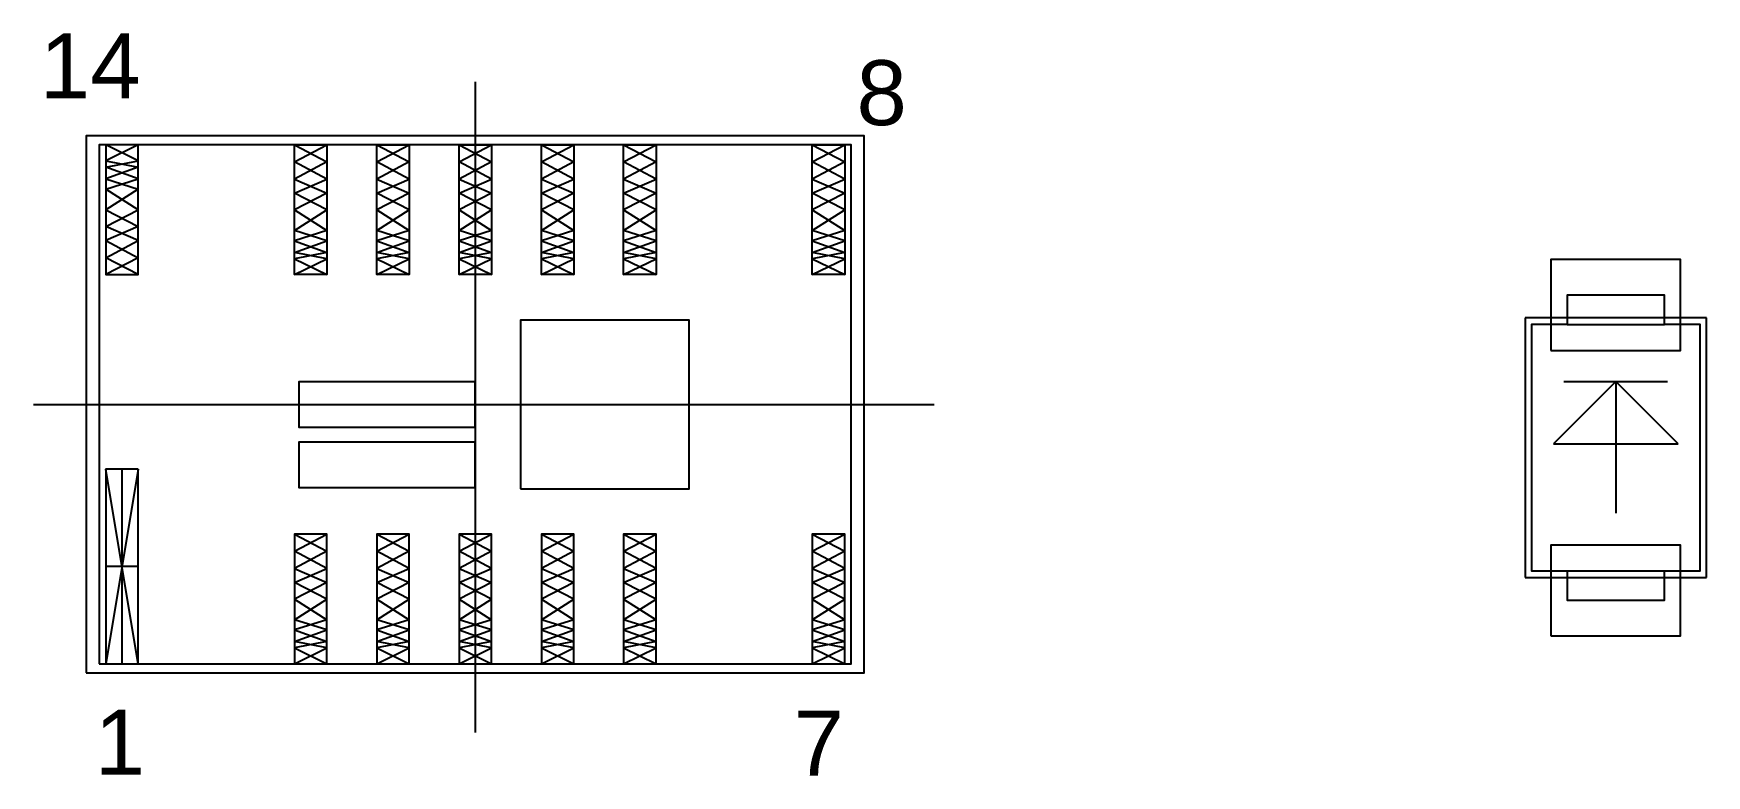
# Model space of a CAD drawing. Header units: millimetres. Extents: x -2 to 53, y 0 to 132.
# Drawn here: x 27.19 to 53, y 121.03 to 132.46 of the extents above.
import ezdxf

# ---------------------------------------------------------------- set-up
doc = ezdxf.new("R2010")
doc.units = ezdxf.units.MM
doc.layers.add('assemble', color=45, linetype='Continuous')
doc.layers.add('st', color=50, linetype='Continuous')
doc.styles.add('small', font='', dxfattribs={"height": 1})
doc.styles.get('small').set_extended_font_data('Source Code Pro')

msp = doc.modelspace()

# ---------------------------------------------------------------- hatches: boundary and pattern name
at = {"layer": 'st'}
h = msp.add_hatch(dxfattribs=at)
h.set_pattern_fill('ANGLE', color=256)
h.set_pattern_definition([(0, (51.6, 126.0776), (0, 6.985), [5.08, -1.905]), (90, (51.6, 126.0776), (-6.985, 4e-16), [5.08, -1.905])])
h.paths.add_polyline_path([(51.6, 127.099), (50.637, 126.136), (51.6, 126.136)])
h.paths.add_polyline_path([(51.6, 127.099), (51.6, 126.136), (52.562, 126.136)])

# ---------------------------------------------------------------- linework, layer by layer
at = {"ltscale": 0.1}
for p, q in [((34.004, 131.719), (34.004, 121.688)), ((27.189, 126.746), (41.086, 126.746))]:
    msp.add_line(p, q, dxfattribs=at)
for points in [[(50.6, 127.578), (52.6, 127.578), (52.6, 128.978), (50.6, 128.978)], [(50.6, 123.178), (52.6, 123.178), (52.6, 124.578), (50.6, 124.578)]]:
    msp.add_lwpolyline(points, close=True)
at = {"layer": 'assemble', "ltscale": 0.1}
for p, q in [((28.804, 130.501), (28.304, 130.746)), ((28.804, 130.746), (28.304, 130.501)), ((31.214, 130.746), (31.714, 130.485)), ((31.214, 130.485), (31.714, 130.746)), ((32.484, 130.746), (32.984, 130.485)), ((32.484, 130.485), (32.984, 130.746)), ((33.754, 130.746), (34.254, 130.485)), ((33.754, 130.485), (34.254, 130.746)), ((35.024, 130.746), (35.524, 130.485)), ((35.024, 130.485), (35.524, 130.746)), ((36.294, 130.746), (36.794, 130.485)), ((36.294, 130.485), (36.794, 130.746)), ((39.204, 130.746), (39.704, 130.485)), ((39.204, 130.485), (39.704, 130.746)), ((28.304, 130.402), (28.804, 130.501)), ((28.304, 130.501), (28.804, 130.402)), ((28.804, 130.222), (28.304, 130.402)), ((28.804, 130.402), (28.304, 130.222)), ((31.714, 130.485), (31.214, 130.217)), ((31.714, 130.217), (31.214, 130.485)), ((32.984, 130.485), (32.484, 130.217)), ((32.984, 130.217), (32.484, 130.485)), ((34.254, 130.485), (33.754, 130.217)), ((34.254, 130.217), (33.754, 130.485)), ((35.524, 130.485), (35.024, 130.217)), ((35.524, 130.217), (35.024, 130.485)), ((36.794, 130.485), (36.294, 130.217)), ((36.794, 130.217), (36.294, 130.485)), ((39.704, 130.485), (39.204, 130.217)), ((39.704, 130.217), (39.204, 130.485)), ((28.304, 130.065), (28.804, 130.222)), ((28.304, 130.222), (28.804, 130.065)), ((31.214, 130.217), (31.714, 130.002)), ((31.214, 130.002), (31.714, 130.217)), ((32.484, 130.217), (32.984, 130.002)), ((32.484, 130.002), (32.984, 130.217)), ((33.754, 130.217), (34.254, 130.002)), ((33.754, 130.002), (34.254, 130.217)), ((35.024, 130.217), (35.524, 130.002)), ((35.024, 130.002), (35.524, 130.217)), ((36.294, 130.217), (36.794, 130.002)), ((36.294, 130.002), (36.794, 130.217)), ((39.204, 130.217), (39.704, 130.002)), ((39.204, 130.002), (39.704, 130.217)), ((28.804, 129.746), (28.304, 130.065)), ((28.804, 130.065), (28.304, 129.746)), ((31.714, 130.002), (31.214, 129.746)), ((31.714, 129.746), (31.214, 130.002)), ((32.984, 130.002), (32.484, 129.746)), ((32.984, 129.746), (32.484, 130.002)), ((34.254, 130.002), (33.754, 129.746)), ((34.254, 129.746), (33.754, 130.002)), ((35.524, 130.002), (35.024, 129.746)), ((35.524, 129.746), (35.024, 130.002)), ((36.794, 130.002), (36.294, 129.746)), ((36.794, 129.746), (36.294, 130.002)), ((39.704, 130.002), (39.204, 129.746)), ((39.704, 129.746), (39.204, 130.002)), ((28.304, 129.49), (28.804, 129.746)), ((28.304, 129.746), (28.804, 129.49)), ((31.214, 129.746), (31.714, 129.427)), ((31.214, 129.427), (31.714, 129.746)), ((32.484, 129.746), (32.984, 129.427)), ((32.484, 129.427), (32.984, 129.746)), ((33.754, 129.746), (34.254, 129.427)), ((33.754, 129.427), (34.254, 129.746)), ((35.024, 129.746), (35.524, 129.427)), ((35.024, 129.427), (35.524, 129.746)), ((36.294, 129.746), (36.794, 129.427)), ((36.294, 129.427), (36.794, 129.746)), ((39.204, 129.746), (39.704, 129.427)), ((39.204, 129.427), (39.704, 129.746)), ((28.804, 129.274), (28.304, 129.49)), ((28.804, 129.49), (28.304, 129.274)), ((31.714, 129.427), (31.214, 129.27)), ((31.714, 129.27), (31.214, 129.427)), ((32.984, 129.427), (32.484, 129.27)), ((32.984, 129.27), (32.484, 129.427)), ((34.254, 129.427), (33.754, 129.27)), ((34.254, 129.27), (33.754, 129.427)), ((35.524, 129.427), (35.024, 129.27)), ((35.524, 129.27), (35.024, 129.427)), ((36.794, 129.427), (36.294, 129.27)), ((36.794, 129.27), (36.294, 129.427)), ((39.704, 129.427), (39.204, 129.27)), ((39.704, 129.27), (39.204, 129.427)), ((28.304, 129.007), (28.804, 129.274)), ((28.304, 129.274), (28.804, 129.007)), ((31.214, 129.27), (31.714, 129.089)), ((31.214, 129.089), (31.714, 129.27)), ((31.714, 129.089), (31.214, 128.991)), ((31.714, 128.991), (31.214, 129.089)), ((32.484, 129.27), (32.984, 129.089)), ((32.484, 129.089), (32.984, 129.27)), ((32.984, 129.089), (32.484, 128.991)), ((32.984, 128.991), (32.484, 129.089)), ((33.754, 129.27), (34.254, 129.089)), ((33.754, 129.089), (34.254, 129.27)), ((34.254, 129.089), (33.754, 128.991)), ((34.254, 128.991), (33.754, 129.089)), ((35.024, 129.27), (35.524, 129.089)), ((35.024, 129.089), (35.524, 129.27)), ((35.524, 129.089), (35.024, 128.991)), ((35.524, 128.991), (35.024, 129.089)), ((36.294, 129.27), (36.794, 129.089)), ((36.294, 129.089), (36.794, 129.27)), ((36.794, 129.089), (36.294, 128.991)), ((36.794, 128.991), (36.294, 129.089)), ((39.204, 129.27), (39.704, 129.089)), ((39.204, 129.089), (39.704, 129.27)), ((39.704, 129.089), (39.204, 128.991)), ((39.704, 128.991), (39.204, 129.089)), ((28.804, 128.746), (28.304, 129.007)), ((28.804, 129.007), (28.304, 128.746)), ((31.214, 128.991), (31.714, 128.746)), ((31.214, 128.746), (31.714, 128.991)), ((32.484, 128.991), (32.984, 128.746)), ((32.484, 128.746), (32.984, 128.991)), ((33.754, 128.991), (34.254, 128.746)), ((33.754, 128.746), (34.254, 128.991)), ((35.024, 128.991), (35.524, 128.746)), ((35.024, 128.746), (35.524, 128.991)), ((36.294, 128.991), (36.794, 128.746)), ((36.294, 128.746), (36.794, 128.991)), ((39.204, 128.991), (39.704, 128.746)), ((39.204, 128.746), (39.704, 128.991)), ((28.804, 122.746), (28.304, 125.746)), ((28.804, 125.746), (28.304, 122.746)), ((28.554, 125.746), (28.554, 122.746)), ((31.214, 124.746), (31.714, 124.485)), ((31.214, 124.485), (31.714, 124.746)), ((32.484, 124.746), (32.984, 124.485)), ((32.484, 124.485), (32.984, 124.746)), ((33.754, 124.746), (34.254, 124.485)), ((33.754, 124.485), (34.254, 124.746)), ((35.024, 124.746), (35.524, 124.485)), ((35.024, 124.485), (35.524, 124.746)), ((36.294, 124.746), (36.794, 124.485)), ((36.294, 124.485), (36.794, 124.746)), ((39.204, 124.746), (39.704, 124.485)), ((39.204, 124.485), (39.704, 124.746)), ((31.714, 124.485), (31.214, 124.217)), ((31.714, 124.217), (31.214, 124.485)), ((32.984, 124.485), (32.484, 124.217)), ((32.984, 124.217), (32.484, 124.485)), ((34.254, 124.485), (33.754, 124.217)), ((34.254, 124.217), (33.754, 124.485)), ((35.524, 124.485), (35.024, 124.217)), ((35.524, 124.217), (35.024, 124.485)), ((36.794, 124.485), (36.294, 124.217)), ((36.794, 124.217), (36.294, 124.485)), ((39.704, 124.485), (39.204, 124.217)), ((39.704, 124.217), (39.204, 124.485)), ((28.804, 124.246), (28.304, 124.246)), ((31.214, 124.217), (31.714, 124.002)), ((31.214, 124.002), (31.714, 124.217)), ((32.484, 124.217), (32.984, 124.002)), ((32.484, 124.002), (32.984, 124.217)), ((33.754, 124.217), (34.254, 124.002)), ((33.754, 124.002), (34.254, 124.217)), ((35.024, 124.217), (35.524, 124.002)), ((35.024, 124.002), (35.524, 124.217)), ((36.294, 124.217), (36.794, 124.002)), ((36.294, 124.002), (36.794, 124.217)), ((39.204, 124.217), (39.704, 124.002)), ((39.204, 124.002), (39.704, 124.217)), ((31.714, 124.002), (31.214, 123.746)), ((31.714, 123.746), (31.214, 124.002)), ((32.984, 124.002), (32.484, 123.746)), ((32.984, 123.746), (32.484, 124.002)), ((34.254, 124.002), (33.754, 123.746)), ((34.254, 123.746), (33.754, 124.002)), ((35.524, 124.002), (35.024, 123.746)), ((35.524, 123.746), (35.024, 124.002)), ((36.794, 124.002), (36.294, 123.746)), ((36.794, 123.746), (36.294, 124.002)), ((39.704, 124.002), (39.204, 123.746)), ((39.704, 123.746), (39.204, 124.002)), ((31.214, 123.746), (31.714, 123.427)), ((31.214, 123.427), (31.714, 123.746)), ((32.484, 123.746), (32.984, 123.427)), ((32.484, 123.427), (32.984, 123.746)), ((33.754, 123.746), (34.254, 123.427)), ((33.754, 123.427), (34.254, 123.746)), ((35.024, 123.746), (35.524, 123.427)), ((35.024, 123.427), (35.524, 123.746)), ((36.294, 123.746), (36.794, 123.427)), ((36.294, 123.427), (36.794, 123.746)), ((39.204, 123.746), (39.704, 123.427)), ((39.204, 123.427), (39.704, 123.746)), ((31.714, 123.427), (31.214, 123.27)), ((31.714, 123.27), (31.214, 123.427)), ((32.984, 123.427), (32.484, 123.27)), ((32.984, 123.27), (32.484, 123.427)), ((34.254, 123.427), (33.754, 123.27)), ((34.254, 123.27), (33.754, 123.427)), ((35.524, 123.427), (35.024, 123.27)), ((35.524, 123.27), (35.024, 123.427)), ((36.794, 123.427), (36.294, 123.27)), ((36.794, 123.27), (36.294, 123.427)), ((39.704, 123.427), (39.204, 123.27)), ((39.704, 123.27), (39.204, 123.427)), ((31.214, 123.27), (31.714, 123.089)), ((31.214, 123.089), (31.714, 123.27)), ((32.484, 123.27), (32.984, 123.089)), ((32.484, 123.089), (32.984, 123.27)), ((33.754, 123.27), (34.254, 123.089)), ((33.754, 123.089), (34.254, 123.27)), ((35.024, 123.27), (35.524, 123.089)), ((35.024, 123.089), (35.524, 123.27)), ((36.294, 123.27), (36.794, 123.089)), ((36.294, 123.089), (36.794, 123.27)), ((39.204, 123.27), (39.704, 123.089)), ((39.204, 123.089), (39.704, 123.27)), ((31.714, 123.089), (31.214, 122.991)), ((31.714, 122.991), (31.214, 123.089)), ((31.214, 122.991), (31.714, 122.746)), ((31.214, 122.746), (31.714, 122.991)), ((32.984, 123.089), (32.484, 122.991)), ((32.984, 122.991), (32.484, 123.089)), ((32.484, 122.991), (32.984, 122.746)), ((32.484, 122.746), (32.984, 122.991)), ((34.254, 123.089), (33.754, 122.991)), ((34.254, 122.991), (33.754, 123.089)), ((33.754, 122.991), (34.254, 122.746)), ((33.754, 122.746), (34.254, 122.991)), ((35.524, 123.089), (35.024, 122.991)), ((35.524, 122.991), (35.024, 123.089)), ((35.024, 122.991), (35.524, 122.746)), ((35.024, 122.746), (35.524, 122.991)), ((36.794, 123.089), (36.294, 122.991)), ((36.794, 122.991), (36.294, 123.089)), ((36.294, 122.991), (36.794, 122.746)), ((36.294, 122.746), (36.794, 122.991)), ((39.704, 123.089), (39.204, 122.991)), ((39.704, 122.991), (39.204, 123.089)), ((39.204, 122.991), (39.704, 122.746)), ((39.204, 122.746), (39.704, 122.991))]:
    msp.add_line(p, q, dxfattribs=at)
at = {"layer": 'assemble'}
for p, q in [((50.85, 127.978), (52.35, 127.978)), ((50.85, 124.178), (52.35, 124.178))]:
    msp.add_line(p, q, dxfattribs=at)
msp.add_lwpolyline([(28.204, 122.746), (39.804, 122.746), (39.804, 130.746), (28.204, 130.746)], close=True, dxfattribs=at)
at = {"layer": 'assemble', "ltscale": 0.1}
for points in [[(28.804, 130.746), (28.304, 130.746), (28.304, 128.746), (28.804, 128.746)], [(31.214, 130.746), (31.714, 130.746), (31.714, 128.746), (31.214, 128.746)], [(32.484, 130.746), (32.984, 130.746), (32.984, 128.746), (32.484, 128.746)], [(33.754, 130.746), (34.254, 130.746), (34.254, 128.746), (33.754, 128.746)], [(35.024, 130.746), (35.524, 130.746), (35.524, 128.746), (35.024, 128.746)], [(36.294, 130.746), (36.794, 130.746), (36.794, 128.746), (36.294, 128.746)], [(39.204, 130.746), (39.704, 130.746), (39.704, 128.746), (39.204, 128.746)], [(34.704, 125.446), (37.304, 125.446), (37.304, 128.046), (34.704, 128.046)], [(34.004, 127.095), (31.284, 127.095), (31.284, 126.397), (34.004, 126.397)], [(34.004, 126.162), (31.284, 126.162), (31.284, 125.464), (34.004, 125.464)], [(28.804, 125.746), (28.304, 125.746), (28.304, 122.746), (28.804, 122.746)], [(31.214, 122.746), (31.714, 122.746), (31.714, 124.746), (31.214, 124.746)], [(32.484, 122.746), (32.984, 122.746), (32.984, 124.746), (32.484, 124.746)], [(33.754, 122.746), (34.254, 122.746), (34.254, 124.746), (33.754, 124.746)], [(35.024, 122.746), (35.524, 122.746), (35.524, 124.746), (35.024, 124.746)], [(36.294, 122.746), (36.794, 122.746), (36.794, 124.746), (36.294, 124.746)], [(39.204, 122.746), (39.704, 122.746), (39.704, 124.746), (39.204, 124.746)]]:
    msp.add_lwpolyline(points, close=True, dxfattribs=at)
at = {"layer": 'assemble'}
for points in [[(52.35, 127.978), (52.35, 128.428), (50.85, 128.428), (50.85, 127.978)], [(50.85, 127.978), (50.3, 127.978), (50.3, 124.178), (50.85, 124.178)], [(52.35, 124.178), (52.9, 124.178), (52.9, 127.978), (52.35, 127.978)], [(50.85, 124.178), (50.85, 123.728), (52.35, 123.728), (52.35, 124.178)]]:
    msp.add_lwpolyline(points, dxfattribs=at)
at = {"layer": 'st'}
for p, q in [((53, 128.078), (50.2, 128.078)), ((50.2, 128.078), (50.2, 127.978)), ((53, 127.978), (53, 128.078)), ((50.2, 127.978), (50.2, 124.178)), ((53, 124.078), (53, 127.978)), ((51.6, 127.099), (50.637, 126.136)), ((50.8, 127.099), (52.4, 127.099)), ((52.562, 126.136), (51.6, 127.099)), ((51.6, 127.099), (51.6, 125.069)), ((50.637, 126.136), (52.562, 126.136)), ((50.2, 124.178), (50.2, 124.078)), ((50.2, 124.078), (52.9, 124.078)), ((52.9, 124.078), (53, 124.078))]:
    msp.add_line(p, q, dxfattribs=at)
msp.add_lwpolyline([(28.003, 122.607), (40.005, 122.607), (40.005, 130.884), (28.003, 130.884)], close=True, dxfattribs=at)

# ---------------------------------------------------------------- texts
at = {"char_height": 1, "attachment_point": 1, "style": 'small'}
for s, insert in [('{\\fArial|b0|i0|c0|p34;14}', (27.287, 132.464)), ('{\\fArial|b0|i0|c0|p34;8}', (39.886, 132.051)), ('{\\fArial|b0|i0|c0|p34;1}', (28.134, 122.04)), ('{\\fArial|b0|i0|c0|p34;7}', (38.917, 122.025))]:
    msp.add_mtext_dynamic_manual_height_columns(s, width=1.93375, gutter_width=5, heights=[0], dxfattribs=dict(at, insert=insert))

doc.saveas('drawing.dxf')
